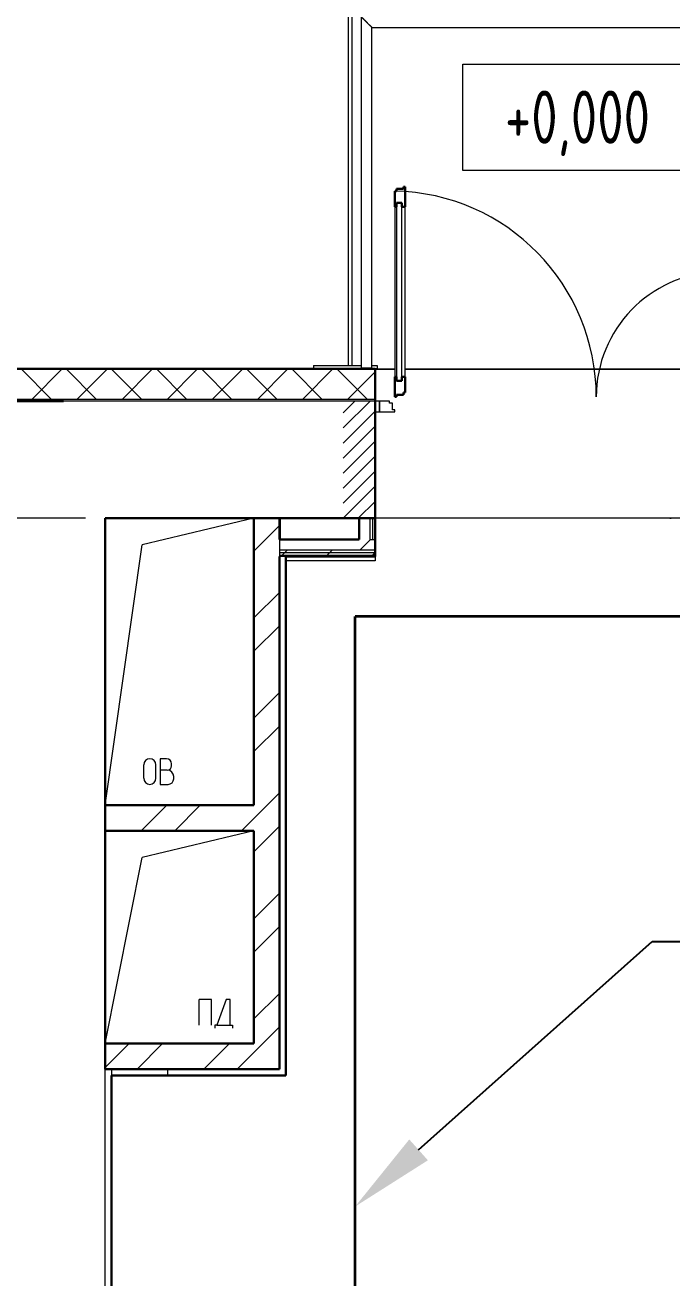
# Model space of a CAD drawing. Header units: millimetres. Extents: x -586848 to 520591, y -385801 to 675781.
# Drawn here: x -15148 to -12107, y -108405 to -102514 of the extents above; entities that cross this region are included whole.
import ezdxf
from ezdxf import colors
from ezdxf.entities.mleader import LeaderData, LeaderLine
from ezdxf.math import Vec2, Vec3

# ---------------------------------------------------------------- set-up
doc = ezdxf.new("R2010")
doc.units = ezdxf.units.MM
doc.linetypes.add('ADSK_Линия сетки', pattern=[25, 20, -2.5, 0, -2.5])
doc.linetypes.add('ADSK_Штриховая_ш2 п1_5', pattern=[4.5, 3, -1.5])
for name, color, linetype, lineweight in [('E-Безопасность-G', 153, 'Continuous', 35), ('RC-Выноски', 7, 'Continuous', 0), ('Аннотация', 7, 'Continuous', 18), ('Двери', 252, 'Continuous', 9), ('Лестницы', 252, 'Continuous', 9), ('Ограждение', 252, 'Continuous', 9), ('Оси', 252, 'Continuous', 9), ('Отметки', 7, 'Continuous', 9), ('Стены внутренние', 7, 'Continuous', 18), ('Стены наружные', 7, 'Continuous', 18), ('Стены штриховка', 7, 'Continuous', 9)]:
    doc.layers.add(name, color=color, linetype=linetype, lineweight=lineweight)
doc.layers.add('Двери открывание', color=7, linetype='Continuous', lineweight=9, true_color=0xc0c0c0)
doc.styles.add('GOST Common_3', font='', dxfattribs={"height": 3.5})
doc.styles.add('RubezhCAD', font='', dxfattribs={"oblique": 10})
doc.styles.get('GOST Common_3').set_extended_font_data('GOST 2.304 type A')
doc.styles.get('RubezhCAD').set_extended_font_data('GOST type A')

# ---------------------------------------------------------------- blocks, each defined once
blk = doc.blocks.new('1 этаж')
at = {"layer": 'Двери', "lineweight": 18, "true_color": 0x636466}
h = blk.add_hatch(dxfattribs=at)
h.set_pattern_fill('FP_2', color=251, style=0, pattern_type=2)
h.set_pattern_definition([(45, (-26220.8, 27131.27), (-35.3553, 35.3553), [])])
h.paths.add_polyline_path([(-25149.4, 26856.3), (-25095.8, 26856.3), (-25095.8, 27406.3), (-25245.8, 27406.3), (-25245.8, 26856.3)])
h.paths.add_polyline_path([(-26945.8, 26856.3), (-26945.8, 27406.3), (-27095.8, 27406.3), (-27095.8, 26856.3)])
at = {"color": 251, "lineweight": 18, "true_color": 0x636466}
for p, q in [((-27515.8, 26856.3), (-28040.8, 26731.3)), ((-28215.8, 25506.3), (-28040.8, 26731.3)), ((-28033.6, 25633.4), (-28033.6, 25696)), ((-27976.2, 25633.4), (-27976.2, 25696)), ((-27926.1, 25724.7), (-27956.1, 25724.7)), ((-27956.1, 25724.7), (-27956.1, 25604.7)), ((-27902.8, 25691.4), (-27902.8, 25701.4)), ((-27922.8, 25671.4), (-27956.1, 25671.4)), ((-27892.8, 25631.4), (-27892.8, 25641.4)), ((-27956.1, 25604.7), (-27919.4, 25604.7)), ((-27515.8, 25386.3), (-28040.8, 25261.3)), ((-28215.8, 24386.3), (-28040.8, 25261.3)), ((-27715.2, 24592.7), (-27772.6, 24592.7)), ((-27772.6, 24472.7), (-27772.6, 24592.7)), ((-27715.2, 24472.7), (-27715.2, 24592.7)), ((-27646.4, 24592.7), (-27690.1, 24472.7)), ((-27626.7, 24592.7), (-27646.4, 24592.7)), ((-27626.7, 24472.7), (-27626.7, 24592.7)), ((-27700.1, 24472.7), (-27700.1, 24457.7)), ((-27690.1, 24472.7), (-27700.1, 24472.7)), ((-27690.1, 24472.7), (-27626.7, 24472.7)), ((-27626.7, 24472.7), (-27616.7, 24472.7)), ((-27616.7, 24472.7), (-27616.7, 24457.7))]:
    blk.add_line(p, q, dxfattribs=at)
for centre, radius, start, end in [((-28004.9, 25696), 28.7, 0, 180), ((-27926.1, 25701.4), 23.3, 0, 90), ((-27922.8, 25691.4), 20, 270, 0), ((-28004.9, 25633.4), 28.7, 180, 0), ((-27922.8, 25641.4), 30, 0, 90), ((-27919.4, 25631.4), 26.7, 270, 0)]:
    blk.add_arc(centre, radius, start, end, dxfattribs=at)
at = {"layer": 'Аннотация', "color": 251, "lineweight": 20, "true_color": 0x636466}
for p, q in [((-26534, 28490.1), (-26534, 28990.1)), ((-26534, 28990.1), (-25234, 28990.1)), ((-25234, 28490.1), (-26534, 28490.1))]:
    blk.add_line(p, q, dxfattribs=at)
at = {"layer": 'Двери', "color": 251, "lineweight": 30, "true_color": 0x636466}
for p, q in [((-26844.8, 28394.3), (-26853.8, 28394.3)), ((-26853.8, 28394.3), (-26853.8, 28320.3)), ((-26812.8, 28404.3), (-26844.8, 28404.3)), ((-26844.8, 28404.3), (-26844.8, 28394.3)), ((-26803.8, 28414.3), (-26812.8, 28414.3)), ((-26812.8, 28414.3), (-26812.8, 28404.3)), ((-26803.8, 28320.3), (-26803.8, 28414.3)), ((-26844.8, 28338.3), (-26844.8, 28320.3)), ((-26820.8, 28338.3), (-26844.8, 28338.3)), ((-26820.8, 28320.3), (-26820.8, 28338.3)), ((-26844.8, 28320.3), (-26853.8, 28320.3)), ((-26803.8, 28320.3), (-26820.8, 28320.3)), ((-26853.8, 27520.3), (-26853.8, 27426.3)), ((-26844.8, 27520.3), (-26853.8, 27520.3)), ((-26844.8, 27502.3), (-26844.8, 27520.3)), ((-26820.8, 27520.3), (-26820.8, 27502.3)), ((-26803.8, 27520.3), (-26820.8, 27520.3)), ((-26803.8, 27446.3), (-26803.8, 27520.3)), ((-26820.8, 27502.3), (-26844.8, 27502.3)), ((-26853.8, 27426.3), (-26844.8, 27426.3)), ((-26844.8, 27426.3), (-26844.8, 27436.3)), ((-26844.8, 27436.3), (-26812.8, 27436.3)), ((-26812.8, 27436.3), (-26812.8, 27446.3)), ((-26812.8, 27446.3), (-26803.8, 27446.3))]:
    blk.add_line(p, q, dxfattribs=at)
at = {"layer": 'Двери', "color": 251, "true_color": 0x636466}
for p, q in [((-26844.8, 28338.3), (-26844.8, 27502.3)), ((-26820.8, 28338.3), (-26844.8, 28338.3)), ((-26820.8, 27502.3), (-26820.8, 28338.3)), ((-26853.8, 28320.3), (-26853.8, 27520.3)), ((-26803.8, 27520.3), (-26803.8, 28320.3)), ((-26844.8, 27502.3), (-26820.8, 27502.3)), ((-26945.8, 27406.3), (-26945.8, 27356.3)), ((-26925.8, 27406.3), (-26945.8, 27406.3)), ((-26925.8, 27356.3), (-26925.8, 27406.3)), ((-26878.8, 27406.3), (-26925.8, 27406.3)), ((-26925.8, 27406.3), (-26925.8, 27356.3)), ((-26878.8, 27397.3), (-26878.8, 27406.3)), ((-26863.8, 27397.3), (-26878.8, 27397.3)), ((-26863.8, 27365.3), (-26863.8, 27397.3)), ((-26945.8, 27356.3), (-26925.8, 27356.3)), ((-26925.8, 27356.3), (-26853.8, 27356.3)), ((-26853.8, 27365.3), (-26863.8, 27365.3)), ((-26853.8, 27356.3), (-26853.8, 27365.3))]:
    blk.add_line(p, q, dxfattribs=at)
at = {"layer": 'Двери', "color": 251, "linetype": 'ADSK_Штриховая_ш2 п1_5', "true_color": 0x636466}
for p, q in [((-26945.8, 27406.3), (-27095.8, 27406.3)), ((-26945.8, 26856.3), (-26945.8, 27406.3)), ((-27095.8, 26856.3), (-26945.8, 26856.3))]:
    blk.add_line(p, q, dxfattribs=at)
at = {"layer": 'Двери открывание', "color": 251, "true_color": 0x636466}
for centre, radius, start, end in [((-26873.8, 27426.3), 968, 0, 88.81612), ((-25317.8, 27426.3), 588, 91.94921, 180)]:
    blk.add_arc(centre, radius, start, end, dxfattribs=at)
at = {"layer": 'Лестницы', "color": 251, "true_color": 0x636466}
for p, q in [((-27055.8, 29258.3), (-27055.8, 27573.3)), ((-26945.8, 27556.3), (-26853.8, 27556.3)), ((-26803.8, 27556.3), (-25387.8, 27556.3))]:
    blk.add_line(p, q, dxfattribs=at)
at = {"layer": 'Ограждение', "color": 251, "true_color": 0x636466}
for p, q in [((-27010.8, 29213.3), (-27010.8, 27563.3)), ((-26960.8, 29163.3), (-24755.8, 29163.3)), ((-26960.8, 27563.3), (-26960.8, 29163.3)), ((-27010.8, 27563.3), (-26960.8, 27563.3)), ((-27395.8, 26831.3), (-27390.8, 26831.3)), ((-27390.8, 26756.3), (-27390.8, 26856.3)), ((-26945.8, 26656.3), (-27365.8, 26656.3)), ((-26945.8, 26676.3), (-26945.8, 26656.3))]:
    blk.add_line(p, q, dxfattribs=at)
blk.add_open_spline([(-27010.8, 29213.3), (-27010.8, 29213.3), (-27010.4, 29212.8), (-27009, 29211.4), (-27007.5, 29210), (-27006, 29208.5), (-27004.6, 29207.1), (-27003.1, 29205.6), (-27001.1, 29203.5), (-26998.8, 29201.3), (-26996.9, 29199.3), (-26995.4, 29197.8), (-26993.8, 29196.3), (-26992.3, 29194.7), (-26990.7, 29193.1), (-26989.1, 29191.5), (-26987.4, 29189.9), (-26985.8, 29188.3), (-26984.2, 29186.6), (-26982.5, 29185), (-26980.9, 29183.4), (-26979.3, 29181.8), (-26977.8, 29180.2), (-26976.2, 29178.7), (-26974.7, 29177.2), (-26973.3, 29175.8), (-26971.9, 29174.4), (-26970.1, 29172.6), (-26968.5, 29171), (-26967, 29169.5), (-26965.6, 29168.1), (-26964.1, 29166.6), (-26962.6, 29165.1), (-26961.2, 29163.7), (-26960.8, 29163.3), (-26960.8, 29163.3)], degree=3, knots=[0, 0, 0, 0, 0.083333, 0.125, 0.166667, 0.208333, 0.229167, 0.25, 0.291667, 0.333333, 0.354167, 0.375, 0.395833, 0.416667, 0.4375, 0.458333, 0.479167, 0.5, 0.520833, 0.541667, 0.5625, 0.583333, 0.604167, 0.625, 0.645833, 0.666667, 0.6875, 0.708333, 0.75, 0.770833, 0.791667, 0.833333, 0.875, 0.916667, 1, 1, 1, 1], dxfattribs=at)
at = {"layer": 'Оси', "color": 251, "linetype": 'ADSK_Линия сетки', "ltscale": 100, "true_color": 0x636466}
blk.add_line((-805.8, 26856.3), (-72528.1, 26856.3), dxfattribs=at)
at = {"layer": 'Стены внутренние', "color": 251, "lineweight": 30, "true_color": 0x636466}
for p, q in [((-26945.8, 27558.3), (-29315.7, 27558.3)), ((-26945.8, 27416.3), (-26945.8, 27558.3)), ((-28410.8, 27406.3), (-29315.7, 27406.3)), ((-26945.8, 26856.3), (-26945.8, 27406.3)), ((-28215.8, 25506.3), (-28215.8, 26856.3)), ((-27515.8, 26856.3), (-28215.8, 26856.3)), ((-27020.8, 26856.3), (-27395.8, 26856.3)), ((-28215.8, 24386.3), (-28215.8, 25386.3))]:
    blk.add_line(p, q, dxfattribs=at)
at = {"layer": 'Стены внутренние', "color": 251, "linetype": 'Continuous', "lineweight": 9, "true_color": 0x636466}
for p, q in [((-28468.8, 27416.3), (-28608.8, 27556.3)), ((-28558.3, 27416.3), (-28418.3, 27556.3)), ((-28256.7, 27416.3), (-28396.7, 27556.3)), ((-28346.2, 27416.3), (-28206.2, 27556.3)), ((-28200.3, 27556.3), (-28201.4, 27558.3)), ((-28044.6, 27416.3), (-28184.6, 27556.3)), ((-28134.1, 27416.3), (-27994.1, 27556.3)), ((-27832.4, 27416.3), (-27972.4, 27556.3)), ((-27921.9, 27416.3), (-27781.9, 27556.3)), ((-27620.3, 27416.3), (-27760.3, 27556.3)), ((-27709.8, 27416.3), (-27569.8, 27556.3)), ((-27408.2, 27416.3), (-27548.2, 27556.3)), ((-27497.7, 27416.3), (-27357.7, 27556.3)), ((-27196, 27416.3), (-27336, 27556.3)), ((-27285.6, 27416.3), (-27145.6, 27556.3)), ((-26983.9, 27416.3), (-27123.9, 27556.3)), ((-27073.4, 27416.3), (-26947.8, 27541.9)), ((-27027.1, 27556.3), (-27027.5, 27557))]:
    blk.add_line(p, q, dxfattribs=at)
at = {"layer": 'Стены внутренние', "color": 251, "true_color": 0x636466}
for p, q in [((-26935.8, 27558.3), (-26853.8, 27558.3)), ((-26803.8, 27558.3), (-25387.8, 27558.3)), ((-26945.8, 27406.3), (-28410.8, 27406.3)), ((-25250.8, 26856.3), (-26945.8, 26856.3)), ((-28215.8, 19611.3), (-28215.8, 24266.3))]:
    blk.add_line(p, q, dxfattribs=at)
at = {"layer": 'Стены наружные', "color": 251, "true_color": 0x636466}
for p, q in [((-27070.8, 27573.3), (-27070.8, 29273.3)), ((-27055.8, 29273.3), (-27055.8, 27573.3)), ((-27235.8, 27573.3), (-27010.8, 27573.3)), ((-27235.8, 27573.3), (-27235.8, 27558.3)), ((-26960.8, 27573.3), (-26935.8, 27573.3)), ((-26935.8, 27573.3), (-26935.8, 27558.3)), ((-26935.8, 27558.3), (-26945.8, 27558.3)), ((-27390.8, 26841.3), (-27395.8, 26841.3))]:
    blk.add_line(p, q, dxfattribs=at)
at = {"layer": 'Стены наружные', "color": 251, "lineweight": 30, "true_color": 0x636466}
for p, q in [((-26945.8, 27406.3), (-26945.8, 27416.3)), ((-27515.8, 26856.3), (-27515.8, 25506.3)), ((-27395.8, 26856.3), (-27515.8, 26856.3)), ((-27395.8, 26756.3), (-27395.8, 26856.3)), ((-27020.8, 26856.3), (-27020.8, 26756.3)), ((-26945.8, 26856.3), (-27020.8, 26856.3)), ((-26945.8, 26681.3), (-26945.8, 26856.3)), ((-27395.8, 26756.3), (-27020.8, 26756.3)), ((-27395.8, 24266.3), (-27395.8, 26676.3)), ((-27365.8, 26676.3), (-26945.8, 26676.3)), ((-27365.8, 24236.3), (-27365.8, 26676.3)), ((-26945.8, 26676.3), (-26945.8, 26681.3)), ((-27515.8, 25506.3), (-28215.8, 25506.3)), ((-28215.8, 25506.3), (-28215.8, 25386.3)), ((-28215.8, 25386.3), (-27515.8, 25386.3)), ((-27515.8, 25386.3), (-27515.8, 24386.3)), ((-27515.8, 24386.3), (-28215.8, 24386.3)), ((-28215.8, 24386.3), (-28215.8, 24266.3)), ((-27395.8, 24266.3), (-28215.8, 24266.3)), ((-28185.8, 19611.3), (-28185.8, 24236.3)), ((-28185.8, 24236.3), (-27365.8, 24236.3))]:
    blk.add_line(p, q, dxfattribs=at)
at = {"layer": 'Стены наружные', "color": 251, "linetype": 'Continuous', "lineweight": 9, "true_color": 0x636466}
for p, q in [((-27515.8, 26701.7), (-27395.8, 26821.7)), ((-27017.5, 26706.3), (-26967.5, 26756.3)), ((-27384.2, 26681.3), (-27371.7, 26693.8)), ((-27371.7, 26693.8), (-27359.2, 26706.3)), ((-27172, 26681.3), (-27159.5, 26693.8)), ((-27159.5, 26693.8), (-27147, 26706.3)), ((-26959.9, 26681.3), (-26947.4, 26693.8)), ((-26947.4, 26693.8), (-26945.8, 26695.4)), ((-27177, 26676.3), (-27172, 26681.3)), ((-27515.8, 26387.3), (-27395.8, 26507.3)), ((-27515.8, 26230.2), (-27395.8, 26350.2)), ((-27515.8, 25915.9), (-27395.8, 26035.9)), ((-27515.8, 25758.7), (-27395.8, 25878.7)), ((-28045.4, 25386.3), (-27925.4, 25506.3)), ((-27888.3, 25386.3), (-27768.3, 25506.3)), ((-27515.8, 25444.4), (-27395.8, 25564.4)), ((-27573.9, 25386.3), (-27515.8, 25444.4)), ((-27515.8, 25287.3), (-27395.8, 25407.3)), ((-27515.8, 24973), (-27395.8, 25093)), ((-27515.8, 24815.8), (-27395.8, 24935.8)), ((-27515.8, 24501.5), (-27395.8, 24621.5)), ((-27473.9, 24386.3), (-27395.8, 24464.3)), ((-28215.8, 24273), (-28102.5, 24386.3)), ((-28065.3, 24266.3), (-27945.3, 24386.3)), ((-27751, 24266.3), (-27631, 24386.3)), ((-27593.9, 24266.3), (-27473.9, 24386.3)), ((-27919.8, 24236.3), (-27919.8, 24266.3))]:
    blk.add_line(p, q, dxfattribs=at)
at = {"layer": 'Стены штриховка', "color": 251, "true_color": 0x636466}
for p, q in [((-29315.7, 27556.3), (-26947.8, 27556.3)), ((-26947.8, 27556.3), (-26947.8, 27416.3)), ((-29315.7, 27416.3), (-26945.8, 27416.3)), ((-26970.8, 26856.3), (-26970.8, 26756.3)), ((-26958.3, 26856.3), (-26958.3, 26756.3)), ((-27395.8, 26756.3), (-27395.8, 26681.3)), ((-26970.8, 26756.3), (-26945.8, 26756.3)), ((-26945.8, 26706.3), (-27395.8, 26706.3)), ((-26945.8, 26693.8), (-27395.8, 26693.8)), ((-26945.8, 26681.3), (-27395.8, 26681.3)), ((-27395.8, 26681.3), (-27395.8, 26676.3)), ((-27395.8, 26681.3), (-26945.8, 26681.3)), ((-27365.8, 26676.3), (-27395.8, 26676.3)), ((-28185.8, 24266.3), (-28185.8, 24236.3))]:
    blk.add_line(p, q, dxfattribs=at)
at = {"layer": 'Отметки', "color": 251, "true_color": 0x636466, "style": 'GOST Common_3', "width": 0.9}
blk.add_text('+0,000', height=250, dxfattribs=at).set_placement((-26335.1, 28616.8))

msp = doc.modelspace()

# ---------------------------------------------------------------- linework, layer by layer
at = {"layer": 'E-Безопасность-G', "color": 1}
for p in [(-13596.3, -109486), (-11735.7, -105295.4)]:
    msp.add_line(p, (-13596.3, -105295.4), dxfattribs=at)

# ---------------------------------------------------------------- block references
msp.add_blockref('1 этаж', (13443.4, -131688.8))

# ---------------------------------------------------------------- leaders
at = {"layer": 'RC-Выноски', "linetype": 'Continuous', "ltscale": 15}
ml = msp.add_multileader_mtext('Standard', dxfattribs=at)
ml.set_content('{\\H0.91667x;РЦ8 - }КПСВВнг(А)-LSLTx 1x2x1,0', color=256, style='RubezhCAD')
ml.set_leader_properties()
ml.build(insert=Vec2(0, 0))
ml.multileader.update_dxf_attribs({"has_text_frame": 1, "text_left_attachment_type": 6, "text_right_attachment_type": 6, "dogleg_length": 2, "arrow_head_size": 400, "scale": 100})
ctx = ml.context
ctx.base_point, ctx.scale, ctx.char_height, ctx.arrow_head_size, ctx.landing_gap_size, ctx.plane_origin = Vec3(-12000.4, -106822.5), 100, 250, 400, 100, Vec3(-539334, -145539)
ctx.left_attachment, ctx.right_attachment = 6, 6
notes = []
notes.append((ctx, [(0, (1, 1, 0), (-12200.4, -106822.5), (1, 0), 200, [(0, [(-13596.3, -108069)], 0, [])])]))
ctx.mtext.insert, ctx.mtext.width, ctx.mtext.flow_direction = Vec3(-11900.4, -106522.5), 5324.915, 5
for ctx, leaders in notes:
    for number, flags, end, landing, length, lines in leaders:
        leader = LeaderData()
        leader.index, (leader.has_last_leader_line, leader.has_dogleg_vector, leader.attachment_direction) = number, flags
        leader.last_leader_point, leader.dogleg_vector, leader.dogleg_length = Vec3(end), Vec3(landing), length
        for number, points, colour, breaks in lines:
            line = LeaderLine()
            line.index, line.vertices, line.color, line.breaks = number, Vec3.list(points), colors.encode_raw_color(colour), breaks
            leader.lines.append(line)
        ctx.leaders.append(leader)

doc.saveas('drawing.dxf')
